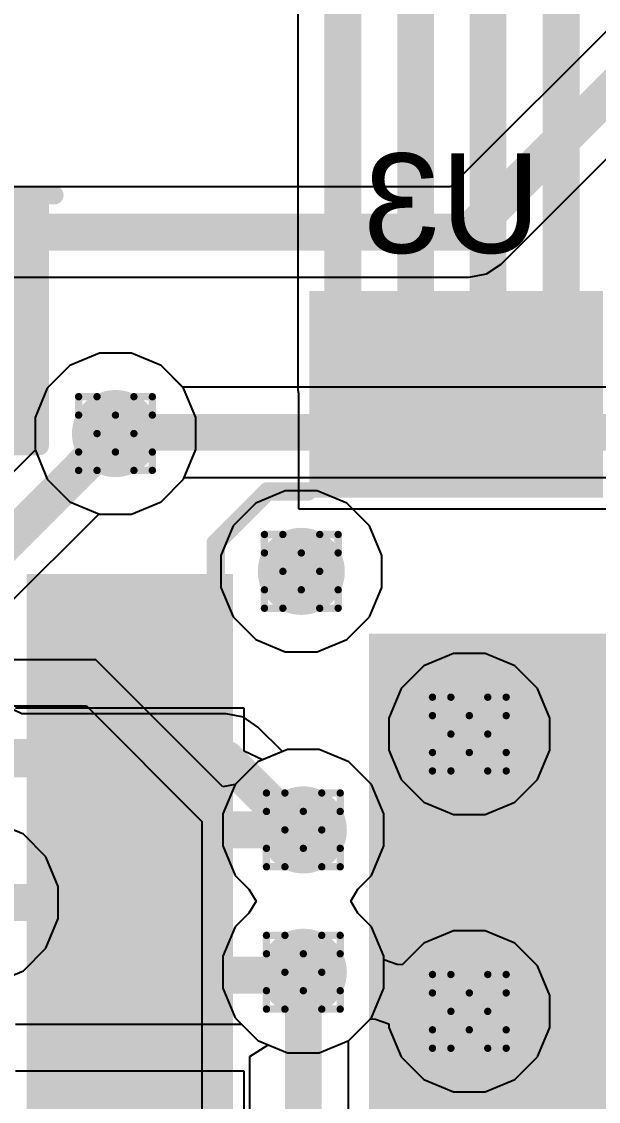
# Model space of a CAD drawing. Header units: inches. Extents: x -6 to 328, y -6 to 90.
# Drawn here: x 11.8 to 15.78, y 25.57 to 33.01 of the extents above; entities that cross this region are included whole.
import ezdxf

# ---------------------------------------------------------------- set-up
doc = ezdxf.new("R2010")
doc.units = ezdxf.units.IN
for name, color, linetype in [('Bottom Layer', 5, 'Continuous'), ('Bottom Overlay', 54, 'Continuous'), ('Bottom Paste', 16, 'Continuous'), ('Bottom Solder', 6, 'Continuous'), ('Drill Drawing', 1, 'Continuous'), ('GND', 76, 'Continuous'), ('PWR', 16, 'Continuous'), ('Top Layer', 1, 'Continuous'), ('Via Holes', 16, 'Continuous')]:
    doc.layers.add(name, color=color, linetype=linetype)
doc.styles.add('Arial', font='', dxfattribs={"height": 0.2})
doc.styles.get('Arial').set_extended_font_data('Arial')

# ---------------------------------------------------------------- blocks, each defined once
blk = doc.blocks.new('48_TQFP_EP_7_7__B_7')
at = {"layer": 'Bottom Layer'}
for points in [[(-2.90999926, 3.63999907), (-2.90999926, 4.85999917), (-2.5899999, 4.85999917), (-2.5899999, 3.63999907)], [(-2.41000026, 3.63999907), (-2.41000026, 4.85999917), (-2.0900009, 4.85999917), (-2.0900009, 3.63999907)], [(-1.90999872, 3.63999907), (-1.90999872, 4.85999917), (-1.58999936, 4.85999917), (-1.58999936, 3.63999907)], [(-1.40999972, 3.63999907), (-1.40999972, 4.85999917), (-1.09000036, 4.85999917), (-1.09000036, 3.63999907)], [(-4.85999917, 2.5899999), (-4.85999917, 2.90999926), (-3.63999907, 2.90999926), (-3.63999907, 2.5899999)], [(-2.50000008, -2.50000008), (-2.50000008, 2.50000008), (2.50000008, 2.50000008), (2.50000008, -2.50000008)], [(-4.85999917, 2.0900009), (-4.85999917, 2.41000026), (-3.63999907, 2.41000026), (-3.63999907, 2.0900009)], [(-4.85999917, 1.5900019), (-4.85999917, 1.91000126), (-3.63999907, 1.91000126), (-3.63999907, 1.5900019)], [(-4.85999917, 1.09000036), (-4.85999917, 1.40999972), (-3.63999907, 1.40999972), (-3.63999907, 1.09000036)], [(-4.85999917, 0.5900013599999999), (-4.85999917, 0.9100007199999999), (-3.63999907, 0.9100007199999999), (-3.63999907, 0.5900013599999999)], [(-4.85999917, 0.08999982), (-4.85999917, 0.40999918), (-3.63999907, 0.40999918), (-3.63999907, 0.08999982)], [(-4.85999917, -0.40999918), (-4.85999917, -0.08999982), (-3.63999907, -0.08999982), (-3.63999907, -0.40999918)], [(-4.85999917, -0.90999818), (-4.85999917, -0.5899988199999999), (-3.63999907, -0.5899988199999999), (-3.63999907, -0.90999818)]]:
    blk.add_hatch(color=5, dxfattribs=at).paths.add_polyline_path(points)
at = {"layer": 'Bottom Paste'}
for points in [[(-2.90999926, 3.63999907), (-2.90999926, 4.85999917), (-2.5899999, 4.85999917), (-2.5899999, 3.63999907)], [(-2.41000026, 3.63999907), (-2.41000026, 4.85999917), (-2.0900009, 4.85999917), (-2.0900009, 3.63999907)], [(-1.90999872, 3.63999907), (-1.90999872, 4.85999917), (-1.58999936, 4.85999917), (-1.58999936, 3.63999907)], [(-1.40999972, 3.63999907), (-1.40999972, 4.85999917), (-1.09000036, 4.85999917), (-1.09000036, 3.63999907)], [(-4.85999917, 2.5899999), (-4.85999917, 2.90999926), (-3.63999907, 2.90999926), (-3.63999907, 2.5899999)], [(-2.50000008, -2.50000008), (-2.50000008, 2.50000008), (2.50000008, 2.50000008), (2.50000008, -2.50000008)], [(-4.85999917, 2.0900009), (-4.85999917, 2.41000026), (-3.63999907, 2.41000026), (-3.63999907, 2.0900009)], [(-4.85999917, 1.5900019), (-4.85999917, 1.91000126), (-3.63999907, 1.91000126), (-3.63999907, 1.5900019)], [(-4.85999917, 1.09000036), (-4.85999917, 1.40999972), (-3.63999907, 1.40999972), (-3.63999907, 1.09000036)], [(-4.85999917, 0.5900013599999999), (-4.85999917, 0.9100007199999999), (-3.63999907, 0.9100007199999999), (-3.63999907, 0.5900013599999999)], [(-4.85999917, 0.08999982), (-4.85999917, 0.40999918), (-3.63999907, 0.40999918), (-3.63999907, 0.08999982)], [(-4.85999917, -0.40999918), (-4.85999917, -0.08999982), (-3.63999907, -0.08999982), (-3.63999907, -0.40999918)], [(-4.85999917, -0.90999818), (-4.85999917, -0.5899988199999999), (-3.63999907, -0.5899988199999999), (-3.63999907, -0.90999818)]]:
    blk.add_hatch(color=16, dxfattribs=at).paths.add_polyline_path(points)
at = {"layer": 'Bottom Solder'}
for points in [[(-3.01159926, 3.53839907), (-3.01159926, 4.96159917), (-2.4883999, 4.96159917), (-2.4883999, 3.53839907)], [(-2.51160026, 3.53839907), (-2.51160026, 4.96159917), (-1.9884009, 4.96159917), (-1.9884009, 3.53839907)], [(-2.01159872, 3.53839907), (-2.01159872, 4.96159917), (-1.48839936, 4.96159917), (-1.48839936, 3.53839907)], [(-1.51159972, 3.53839907), (-1.51159972, 4.96159917), (-0.98840036, 4.96159917), (-0.98840036, 3.53839907)], [(-4.96159917, 2.4883999), (-4.96159917, 3.01159926), (-3.53839907, 3.01159926), (-3.53839907, 2.4883999)], [(-2.60160008, -2.60160008), (-2.60160008, 2.60160008), (2.60160008, 2.60160008), (2.60160008, -2.60160008)], [(-4.96159917, 1.9884009), (-4.96159917, 2.51160026), (-3.53839907, 2.51160026), (-3.53839907, 1.9884009)], [(-4.96159917, 1.4884019), (-4.96159917, 2.01160126), (-3.53839907, 2.01160126), (-3.53839907, 1.4884019)], [(-4.96159917, 0.98840036), (-4.96159917, 1.51159972), (-3.53839907, 1.51159972), (-3.53839907, 0.98840036)], [(-4.96159917, 0.48840136), (-4.96159917, 1.01160072), (-3.53839907, 1.01160072), (-3.53839907, 0.48840136)], [(-4.96159917, -0.01160018), (-4.96159917, 0.5115991799999999), (-3.53839907, 0.5115991799999999), (-3.53839907, -0.01160018)], [(-4.96159917, -0.5115991799999999), (-4.96159917, 0.01160018), (-3.53839907, 0.01160018), (-3.53839907, -0.5115991799999999)], [(-4.96159917, -1.01159818), (-4.96159917, -0.48839882), (-3.53839907, -0.48839882), (-3.53839907, -1.01159818)]]:
    blk.add_hatch(color=6, dxfattribs=at).paths.add_polyline_path(points)
at = {"layer": 'Bottom Overlay', "const_width": 0.127}
for points in [[(-3.6576, 3.22579746), (-3.302, 3.58139746)], [(-3.302, 3.58139746), (-3.0226, 3.58139746)], [(-3.6576, 3.02259746), (-3.6576, 3.22579746)]]:
    blk.add_lwpolyline(points, dxfattribs=at)
at = {"layer": 'Bottom Overlay', "const_width": 0.0635}
for points in [[(-3.33375, 3.58139746, 1), (-3.27025, 3.58139746, 1)], [(-3.33375, 3.58139746, 1), (-3.27025, 3.58139746, 1)], [(-3.05435, 3.58139746, 1), (-2.99085, 3.58139746, 1)], [(-3.68935, 3.22579746, 1), (-3.625849999999999, 3.22579746, 1)], [(-3.68935, 3.22579746, 1), (-3.625849999999999, 3.22579746, 1)], [(-3.68935, 3.02259746, 1), (-3.625849999999999, 3.02259746, 1)]]:
    blk.add_lwpolyline(points, format="xyb", close=True, dxfattribs=at)
blk = doc.blocks.new('C___0805_B_91')
at = {"layer": 'Bottom Layer'}
for points in [[(-1.524, 0.7619999999999999), (-0.508, 0.7619999999999999), (-0.508, -0.7619999999999999), (-1.524, -0.7619999999999999)], [(0.508, 0.7619999999999999), (1.524, 0.7619999999999999), (1.524, -0.7619999999999999), (0.508, -0.7619999999999999)]]:
    blk.add_hatch(color=5, dxfattribs=at).paths.add_polyline_path(points)
at = {"layer": 'Bottom Paste'}
for points in [[(-1.524, 0.7619999999999999), (-0.508, 0.7619999999999999), (-0.508, -0.7619999999999999), (-1.524, -0.7619999999999999)], [(0.508, 0.7619999999999999), (1.524, 0.7619999999999999), (1.524, -0.7619999999999999), (0.508, -0.7619999999999999)]]:
    blk.add_hatch(color=16, dxfattribs=at).paths.add_polyline_path(points)
at = {"layer": 'Bottom Solder'}
for points in [[(-1.59399986, 0.8319998599999999), (-0.4380001399999999, 0.8319998599999999), (-0.4380001399999999, -0.8319998599999999), (-1.59399986, -0.8319998599999999)], [(0.4380001399999999, 0.8319998599999999), (1.59399986, 0.8319998599999999), (1.59399986, -0.8319998599999999), (0.4380001399999999, -0.8319998599999999)]]:
    blk.add_hatch(color=6, dxfattribs=at).paths.add_polyline_path(points)
at = {"layer": 'Bottom Overlay', "const_width": 0.127}
for points in [[(-1.6256, 0.8636), (-1.6256, -0.8636)], [(-0.6096, 0.8636), (-1.6256, 0.8636)], [(1.6256, 0.8636), (0.6096, 0.8636)], [(1.6256, 0.8636), (1.6256, -0.8636)], [(-0.6096, -0.8636), (-1.6256, -0.8636)], [(1.6256, -0.8636), (0.6096, -0.8636)]]:
    blk.add_lwpolyline(points, dxfattribs=at)
at = {"layer": 'Bottom Overlay', "const_width": 0.0635}
for points in [[(-1.65735, 0.8636, 1), (-1.59385, 0.8636, 1)], [(-1.65735, 0.8636, 1), (-1.59385, 0.8636, 1)], [(-0.64135, 0.8636, 1), (-0.57785, 0.8636, 1)], [(0.57785, 0.8636, 1), (0.64135, 0.8636, 1)], [(1.59385, 0.8636, 1), (1.65735, 0.8636, 1)], [(1.59385, 0.8636, 1), (1.65735, 0.8636, 1)], [(-1.65735, -0.8636, 1), (-1.59385, -0.8636, 1)], [(-1.65735, -0.8636, 1), (-1.59385, -0.8636, 1)], [(-0.64135, -0.8636, 1), (-0.57785, -0.8636, 1)], [(0.57785, -0.8636, 1), (0.64135, -0.8636, 1)], [(1.59385, -0.8636, 1), (1.65735, -0.8636, 1)], [(1.59385, -0.8636, 1), (1.65735, -0.8636, 1)]]:
    blk.add_lwpolyline(points, format="xyb", close=True, dxfattribs=at)

msp = doc.modelspace()

# ---------------------------------------------------------------- hatches: boundary and pattern name
at = {"layer": 'Bottom Layer'}
h = msp.add_hatch(color=5, dxfattribs=at)
edge = h.paths.add_edge_path()
edge.add_arc((12.44947472, 30.17412812), 0.2999994, 0, 360)
h = msp.add_hatch(color=5, dxfattribs=at)
edge = h.paths.add_edge_path()
edge.add_arc((13.7301859, 29.22503426), 0.2999994, 0, 360)
h = msp.add_hatch(color=5, dxfattribs=at)
edge = h.paths.add_edge_path()
edge.add_arc((14.88818714, 28.1042364), 0.2999994, 0, 360)
h = msp.add_hatch(color=5, dxfattribs=at)
edge = h.paths.add_edge_path()
edge.add_arc((13.74418638, 27.44423518), 0.2999994, 0, 360)
h = msp.add_hatch(color=5, dxfattribs=at)
edge = h.paths.add_edge_path()
edge.add_arc((13.74418638, 26.46373676), 0.2999994, 0, 360)
h = msp.add_hatch(color=5, dxfattribs=at)
edge = h.paths.add_edge_path()
edge.add_arc((14.8881846, 26.19423514), 0.2999994, 0, 360)
at = {"layer": 'GND'}
h = msp.add_hatch(color=76, dxfattribs=at)
edge = h.paths.add_edge_path()
edge.add_arc((12.44947472, 30.17412812), 0.2999994, 0, 360)
h = msp.add_hatch(color=76, dxfattribs=at)
edge = h.paths.add_edge_path()
edge.add_arc((13.7301859, 29.22503426), 0.2999994, 0, 360)
h = msp.add_hatch(color=76, dxfattribs=at)
edge = h.paths.add_edge_path()
edge.add_arc((14.88818714, 28.1042364), 0.2999994, 0, 360)
h = msp.add_hatch(color=76, dxfattribs=at)
edge = h.paths.add_edge_path()
edge.add_arc((13.74418638, 27.44423518), 0.2999994, 0, 360)
h = msp.add_hatch(color=76, dxfattribs=at)
edge = h.paths.add_edge_path()
edge.add_arc((13.74418638, 26.46373676), 0.2999994, 0, 360)
h = msp.add_hatch(color=76, dxfattribs=at)
edge = h.paths.add_edge_path()
edge.add_arc((14.8881846, 26.19423514), 0.2999994, 0, 360)
at = {"layer": 'PWR'}
h = msp.add_hatch(color=16, dxfattribs=at)
edge = h.paths.add_edge_path()
edge.add_arc((12.44947472, 30.17412812), 0.2999994, 0, 360)
h = msp.add_hatch(color=16, dxfattribs=at)
edge = h.paths.add_edge_path()
edge.add_arc((13.7301859, 29.22503426), 0.2999994, 0, 360)
h = msp.add_hatch(color=16, dxfattribs=at)
edge = h.paths.add_edge_path()
edge.add_arc((14.88818714, 28.1042364), 0.2999994, 0, 360)
h = msp.add_hatch(color=16, dxfattribs=at)
edge = h.paths.add_edge_path()
edge.add_arc((13.74418638, 27.44423518), 0.2999994, 0, 360)
h = msp.add_hatch(color=16, dxfattribs=at)
edge = h.paths.add_edge_path()
edge.add_arc((13.74418638, 26.46373676), 0.2999994, 0, 360)
h = msp.add_hatch(color=16, dxfattribs=at)
edge = h.paths.add_edge_path()
edge.add_arc((14.8881846, 26.19423514), 0.2999994, 0, 360)
at = {"layer": 'Top Layer'}
h = msp.add_hatch(color=1, dxfattribs=at)
edge = h.paths.add_edge_path()
edge.add_arc((12.44947472, 30.17412812), 0.2999994, 0, 360)
h = msp.add_hatch(color=1, dxfattribs=at)
edge = h.paths.add_edge_path()
edge.add_arc((13.7301859, 29.22503426), 0.2999994, 0, 360)
h = msp.add_hatch(color=1, dxfattribs=at)
edge = h.paths.add_edge_path()
edge.add_arc((14.88818714, 28.1042364), 0.2999994, 0, 360)
h = msp.add_hatch(color=1, dxfattribs=at)
edge = h.paths.add_edge_path()
edge.add_arc((13.74418638, 27.44423518), 0.2999994, 0, 360)
h = msp.add_hatch(color=1, dxfattribs=at)
edge = h.paths.add_edge_path()
edge.add_arc((13.74418638, 26.46373676), 0.2999994, 0, 360)
h = msp.add_hatch(color=1, dxfattribs=at)
edge = h.paths.add_edge_path()
edge.add_arc((14.8881846, 26.19423514), 0.2999994, 0, 360)
at = {"layer": 'Via Holes'}
h = msp.add_hatch(color=7, dxfattribs=at)
edge = h.paths.add_edge_path()
edge.add_arc((12.44947472, 30.17412812), 0.1499997, 0, 360)
h = msp.add_hatch(color=7, dxfattribs=at)
edge = h.paths.add_edge_path()
edge.add_arc((13.7301859, 29.22503426), 0.1499997, 0, 360)
h = msp.add_hatch(color=7, dxfattribs=at)
edge = h.paths.add_edge_path()
edge.add_arc((14.88818714, 28.1042364), 0.1499997, 0, 360)
h = msp.add_hatch(color=7, dxfattribs=at)
edge = h.paths.add_edge_path()
edge.add_arc((13.74418638, 27.44423518), 0.1499997, 0, 360)
h = msp.add_hatch(color=7, dxfattribs=at)
edge = h.paths.add_edge_path()
edge.add_arc((13.74418638, 26.46373676), 0.1499997, 0, 360)
h = msp.add_hatch(color=7, dxfattribs=at)
edge = h.paths.add_edge_path()
edge.add_arc((14.8881846, 26.19423514), 0.1499997, 0, 360)

# ---------------------------------------------------------------- linework, layer by layer
at = {"layer": 'Bottom Layer'}
for p, q in [((13.70513388, 34.11606079999999), (13.70513388, 30.47651512)), ((12.33927682, 30.72812752), (12.13566026, 30.64378682)), ((12.55967262, 30.72812752), (12.33927682, 30.72812752)), ((12.76328918, 30.64378682), (12.55967262, 30.72812752)), ((12.13566026, 30.64378682), (11.97981602, 30.48794258)), ((12.91913342, 30.48794258), (12.76328918, 30.64378682)), ((11.97981602, 30.48794258), (11.89547532, 30.28432602)), ((13.00347412, 30.28432602), (12.91913342, 30.48794258)), ((13.70513388, 30.47651512), (13.7103866, 30.45010674)), ((13.7103866, 30.45010674), (13.7103866, 29.65643548)), ((11.89547532, 30.28432602), (11.89547532, 30.06393022)), ((13.00347412, 30.06393022), (13.00347412, 30.28432602)), ((11.89673516, 30.06088476), (11.34169182, 29.50584142)), ((11.89547532, 30.06393022), (11.89673516, 30.06088476)), ((12.91913342, 29.86031366), (13.00347412, 30.06393022)), ((12.76328918, 29.70446942), (12.91913342, 29.86031366)), ((12.55967262, 29.62012872), (12.76328918, 29.70446942)), ((11.69016458, 28.97532178), (12.33623136, 29.62138856)), ((12.33623136, 29.62138856), (12.33927682, 29.62012872)), ((12.33927682, 29.62012872), (12.55967262, 29.62012872)), ((13.7103866, 29.65643548), (16.88598604, 29.65643548)), ((13.33598552, 28.2820364), (11.76038796, 28.2820364)), ((13.33598552, 27.98544314), (13.33598552, 28.2820364)), ((13.46298806, 27.92740414), (13.33598552, 27.98544314)), ((13.63398848, 27.99823458), (13.46298806, 27.92740414)), ((13.85438428, 27.99823458), (13.63398848, 27.99823458)), ((14.05800084, 27.91389388), (13.85438428, 27.99823458)), ((14.21384508, 27.75804964), (14.05800084, 27.91389388)), ((14.29818578, 27.55443308), (14.21384508, 27.75804964)), ((14.29818578, 27.33403728), (14.29818578, 27.55443308)), ((14.21384508, 27.13042072), (14.29818578, 27.33403728)), ((14.12037816, 27.0369538), (14.21384508, 27.13042072)), ((14.0704062, 26.95398724), (14.12037816, 27.0369538)), ((14.12037816, 26.87101814), (14.0704062, 26.95398724)), ((14.21384508, 26.77755122), (14.12037816, 26.87101814)), ((14.29818578, 26.57393466), (14.21384508, 26.77755122)), ((14.29818578, 26.35353886), (14.29818578, 26.57393466)), ((14.21384508, 26.1499223), (14.29818578, 26.35353886)), ((11.76038796, 26.10643496), (13.31801502, 26.10643496)), ((13.31801502, 26.10643496), (13.43037192, 25.99407806)), ((14.05800084, 25.99407806), (14.21384508, 26.1499223)), ((13.43037192, 25.99407806), (13.63398848, 25.90973736)), ((13.85438428, 25.90973736), (14.05800084, 25.99407806)), ((13.63398848, 25.90973736), (13.85438428, 25.90973736)), ((13.33598552, 25.78203632), (11.76038796, 25.78203632)), ((13.33598552, 25.197816), (13.33598552, 25.78203632))]:
    msp.add_line(p, q, dxfattribs=at)
for points, const_width in [([(14.01590542, 30.47651512), (14.01590542, 34.11606079999999)], 0.254), ([(14.51818534, 30.4742342), (14.51818534, 33.87454236)], 0.254), ([(15.01691942, 30.47550166), (15.01691942, 33.60718196)], 0.254), ([(15.52054046, 30.47187962), (15.52054046, 33.4208374)], 0.254), ([(14.01590542, 30.47651512), (14.04818628, 30.44423426)], 0.254), ([(14.51818534, 30.4742342), (14.54818528, 30.44423426)], 0.254), ([(15.01691942, 30.47550166), (15.04818682, 30.44423426)], 0.254), ([(15.52054046, 30.47187962), (15.54818582, 30.44423426)], 0.254), ([(11.47041648, 29.19506988), (12.44947472, 30.17412812)], 0.254), ([(10.4434513, 27.94423672), (12.54818674, 27.94423672)], 0.254), ([(12.54818674, 27.44423518), (13.74418638, 27.44423518)], 0.254), ([(11.50078726, 26.94423364), (12.5481842, 26.94423364)], 0.254), ([(12.5481842, 26.94423364), (12.54818674, 26.94423618)], 0.254), ([(12.54818674, 26.44423464), (13.72468426, 26.44423464)], 0.254), ([(13.72468426, 26.44423464), (13.74418638, 26.46373676)], 0.254), ([(14.6381851, 25.94423564), (14.8881846, 26.19423514)], 0.3809999999999999)]:
    msp.add_lwpolyline(points, dxfattribs=dict(at, const_width=const_width))
for points, const_width in [([(13.95240542, 30.47651512, 1), (14.07940542, 30.47651512, 1)], 0.127), ([(13.95240542, 30.47651512, 1), (14.07940542, 30.47651512, 1)], 0.127), ([(13.98468628, 30.44423426, 1), (14.11168628, 30.44423426, 1)], 0.127), ([(14.45468534, 30.4742342, 1), (14.58168534, 30.4742342, 1)], 0.127), ([(14.45468534, 30.4742342, 1), (14.58168534, 30.4742342, 1)], 0.127), ([(14.48468528, 30.44423426, 1), (14.61168528, 30.44423426, 1)], 0.127), ([(14.95341942, 30.47550166, 1), (15.08041942, 30.47550166, 1)], 0.127), ([(14.95341942, 30.47550166, 1), (15.08041942, 30.47550166, 1)], 0.127), ([(14.98468682, 30.44423426, 1), (15.11168682, 30.44423426, 1)], 0.127), ([(15.45704046, 30.47187962, 1), (15.58404046, 30.47187962, 1)], 0.127), ([(15.45704046, 30.47187962, 1), (15.58404046, 30.47187962, 1)], 0.127), ([(15.48468582, 30.44423426, 1), (15.61168582, 30.44423426, 1)], 0.127), ([(12.38597472, 30.17412812, 1), (12.51297472, 30.17412812, 1)], 0.127), ([(12.48468674, 27.94423672, 1), (12.61168674, 27.94423672, 1)], 0.127), ([(12.48468674, 27.44423518, 1), (12.61168674, 27.44423518, 1)], 0.127), ([(13.68068638, 27.44423518, 1), (13.80768638, 27.44423518, 1)], 0.127), ([(12.4846842, 26.94423364, 1), (12.6116842, 26.94423364, 1)], 0.127), ([(12.4846842, 26.94423364, 1), (12.6116842, 26.94423364, 1)], 0.127), ([(12.48468674, 26.94423618, 1), (12.61168674, 26.94423618, 1)], 0.127), ([(12.48468674, 26.44423464, 1), (12.61168674, 26.44423464, 1)], 0.127), ([(13.66118426, 26.44423464, 1), (13.78818426, 26.44423464, 1)], 0.127), ([(13.66118426, 26.44423464, 1), (13.78818426, 26.44423464, 1)], 0.127), ([(13.68068638, 26.46373676, 1), (13.80768638, 26.46373676, 1)], 0.127), ([(14.7929346, 26.19423514, 1), (14.9834346, 26.19423514, 1)], 0.1905), ([(14.5429351, 25.94423564, 1), (14.7334351, 25.94423564, 1)], 0.1905)]:
    msp.add_lwpolyline(points, format="xyb", close=True, dxfattribs=dict(at, const_width=const_width))
at = {"layer": 'Bottom Overlay', "const_width": 0.127}
msp.add_lwpolyline([(6.61733246, 31.81583426), (12.0283859, 31.81583426)], dxfattribs=at)
at = {"layer": 'Bottom Overlay', "const_width": 0.0635}
msp.add_lwpolyline([(11.9966359, 31.81583426, 1), (12.0601359, 31.81583426, 1)], format="xyb", close=True, dxfattribs=at)
at = {"layer": 'Drill Drawing', "const_width": 0.0508}
for points in [[(12.19547472, 30.30112812), (12.19547472, 30.42812812)], [(12.19547472, 30.42812812), (12.32247472, 30.42812812)], [(12.32247472, 30.42812812), (12.44947472, 30.30112812)], [(12.44947472, 30.30112812), (12.57647472, 30.42812812)], [(12.57647472, 30.42812812), (12.70347472, 30.42812812)], [(12.70347472, 30.30112812), (12.70347472, 30.42812812)], [(12.19547472, 30.30112812), (12.32247472, 30.17412812)], [(12.57647472, 30.17412812), (12.70347472, 30.30112812)], [(12.19547472, 30.04712812), (12.32247472, 30.17412812)], [(12.57647472, 30.17412812), (12.70347472, 30.04712812)], [(12.19547472, 29.92012812), (12.19547472, 30.04712812)], [(12.32247472, 29.92012812), (12.44947472, 30.04712812)], [(12.44947472, 30.04712812), (12.57647472, 29.92012812)], [(12.70347472, 29.92012812), (12.70347472, 30.04712812)], [(12.19547472, 29.92012812), (12.32247472, 29.92012812)], [(12.57647472, 29.92012812), (12.70347472, 29.92012812)], [(13.4761859, 29.35203426), (13.4761859, 29.47903426)], [(13.4761859, 29.47903426), (13.6031859, 29.47903426)], [(13.6031859, 29.47903426), (13.7301859, 29.35203426)], [(13.7301859, 29.35203426), (13.8571859, 29.47903426)], [(13.8571859, 29.47903426), (13.9841859, 29.47903426)], [(13.9841859, 29.35203426), (13.9841859, 29.47903426)], [(13.4761859, 29.35203426), (13.6031859, 29.22503426)], [(13.8571859, 29.22503426), (13.9841859, 29.35203426)], [(13.4761859, 29.09803426), (13.6031859, 29.22503426)], [(13.8571859, 29.22503426), (13.9841859, 29.09803426)], [(13.4761859, 28.97103426), (13.4761859, 29.09803426)], [(13.6031859, 28.97103426), (13.7301859, 29.09803426)], [(13.7301859, 29.09803426), (13.8571859, 28.97103426)], [(13.9841859, 28.97103426), (13.9841859, 29.09803426)], [(13.4761859, 28.97103426), (13.6031859, 28.97103426)], [(13.8571859, 28.97103426), (13.9841859, 28.97103426)], [(14.63418714, 28.2312364), (14.63418714, 28.3582364)], [(14.63418714, 28.3582364), (14.76118714, 28.3582364)], [(14.76118714, 28.3582364), (14.88818714, 28.2312364)], [(14.88818714, 28.2312364), (15.01518714, 28.3582364)], [(15.01518714, 28.3582364), (15.14218714, 28.3582364)], [(15.14218714, 28.2312364), (15.14218714, 28.3582364)], [(14.63418714, 28.2312364), (14.76118714, 28.1042364)], [(15.01518714, 28.1042364), (15.14218714, 28.2312364)], [(14.63418714, 27.9772364), (14.76118714, 28.1042364)], [(15.01518714, 28.1042364), (15.14218714, 27.9772364)], [(14.63418714, 27.8502364), (14.63418714, 27.9772364)], [(14.76118714, 27.8502364), (14.88818714, 27.9772364)], [(14.88818714, 27.9772364), (15.01518714, 27.8502364)], [(15.14218714, 27.8502364), (15.14218714, 27.9772364)], [(14.63418714, 27.8502364), (14.76118714, 27.8502364)], [(15.01518714, 27.8502364), (15.14218714, 27.8502364)], [(13.49018638, 27.57123518), (13.49018638, 27.69823518)], [(13.49018638, 27.69823518), (13.61718638, 27.69823518)], [(13.61718638, 27.69823518), (13.74418638, 27.57123518)], [(13.74418638, 27.57123518), (13.87118638, 27.69823518)], [(13.87118638, 27.69823518), (13.99818638, 27.69823518)], [(13.99818638, 27.57123518), (13.99818638, 27.69823518)], [(13.49018638, 27.57123518), (13.61718638, 27.44423518)], [(13.87118638, 27.44423518), (13.99818638, 27.57123518)], [(13.49018638, 27.31723518), (13.61718638, 27.44423518)], [(13.87118638, 27.44423518), (13.99818638, 27.31723518)], [(13.49018638, 27.19023518), (13.49018638, 27.31723518)], [(13.61718638, 27.19023518), (13.74418638, 27.31723518)], [(13.74418638, 27.31723518), (13.87118638, 27.19023518)], [(13.99818638, 27.19023518), (13.99818638, 27.31723518)], [(13.49018638, 27.19023518), (13.61718638, 27.19023518)], [(13.87118638, 27.19023518), (13.99818638, 27.19023518)], [(13.49018638, 26.59073676), (13.49018638, 26.71773676)], [(13.49018638, 26.71773676), (13.61718638, 26.71773676)], [(13.61718638, 26.71773676), (13.74418638, 26.59073676)], [(13.74418638, 26.59073676), (13.87118638, 26.71773676)], [(13.87118638, 26.71773676), (13.99818638, 26.71773676)], [(13.99818638, 26.59073676), (13.99818638, 26.71773676)], [(13.49018638, 26.59073676), (13.61718638, 26.46373676)], [(13.87118638, 26.46373676), (13.99818638, 26.59073676)], [(13.49018638, 26.33673676), (13.61718638, 26.46373676)], [(13.87118638, 26.46373676), (13.99818638, 26.33673676)], [(14.6341846, 26.32123514), (14.6341846, 26.44823514)], [(14.6341846, 26.44823514), (14.7611846, 26.44823514)], [(14.7611846, 26.44823514), (14.8881846, 26.32123514)], [(14.8881846, 26.32123514), (15.0151846, 26.44823514)], [(15.0151846, 26.44823514), (15.1421846, 26.44823514)], [(15.1421846, 26.32123514), (15.1421846, 26.44823514)], [(13.49018638, 26.20973676), (13.49018638, 26.33673676)], [(13.61718638, 26.20973676), (13.74418638, 26.33673676)], [(13.74418638, 26.33673676), (13.87118638, 26.20973676)], [(13.99818638, 26.20973676), (13.99818638, 26.33673676)], [(14.6341846, 26.32123514), (14.7611846, 26.19423514)], [(15.0151846, 26.19423514), (15.1421846, 26.32123514)], [(13.49018638, 26.20973676), (13.61718638, 26.20973676)], [(13.87118638, 26.20973676), (13.99818638, 26.20973676)], [(14.6341846, 26.06723514), (14.7611846, 26.19423514)], [(15.0151846, 26.19423514), (15.1421846, 26.06723514)], [(14.6341846, 25.94023514), (14.6341846, 26.06723514)], [(14.7611846, 25.94023514), (14.8881846, 26.06723514)], [(14.8881846, 26.06723514), (15.0151846, 25.94023514)], [(15.1421846, 25.94023514), (15.1421846, 26.06723514)], [(14.6341846, 25.94023514), (14.7611846, 25.94023514)], [(15.0151846, 25.94023514), (15.1421846, 25.94023514)]]:
    msp.add_lwpolyline(points, dxfattribs=at)
at = {"layer": 'Drill Drawing', "const_width": 0.0254}
for points in [[(12.18277472, 30.42812812, 1), (12.20817472, 30.42812812, 1)], [(12.18277472, 30.42812812, 1), (12.20817472, 30.42812812, 1)], [(12.30977472, 30.42812812, 1), (12.33517472, 30.42812812, 1)], [(12.30977472, 30.42812812, 1), (12.33517472, 30.42812812, 1)], [(12.56377472, 30.42812812, 1), (12.58917472, 30.42812812, 1)], [(12.56377472, 30.42812812, 1), (12.58917472, 30.42812812, 1)], [(12.69077472, 30.42812812, 1), (12.71617472, 30.42812812, 1)], [(12.69077472, 30.42812812, 1), (12.71617472, 30.42812812, 1)], [(12.18277472, 30.30112812, 1), (12.20817472, 30.30112812, 1)], [(12.18277472, 30.30112812, 1), (12.20817472, 30.30112812, 1)], [(12.43677472, 30.30112812, 1), (12.46217472, 30.30112812, 1)], [(12.43677472, 30.30112812, 1), (12.46217472, 30.30112812, 1)], [(12.69077472, 30.30112812, 1), (12.71617472, 30.30112812, 1)], [(12.69077472, 30.30112812, 1), (12.71617472, 30.30112812, 1)], [(12.30977472, 30.17412812, 1), (12.33517472, 30.17412812, 1)], [(12.30977472, 30.17412812, 1), (12.33517472, 30.17412812, 1)], [(12.56377472, 30.17412812, 1), (12.58917472, 30.17412812, 1)], [(12.56377472, 30.17412812, 1), (12.58917472, 30.17412812, 1)], [(12.18277472, 30.04712812, 1), (12.20817472, 30.04712812, 1)], [(12.18277472, 30.04712812, 1), (12.20817472, 30.04712812, 1)], [(12.43677472, 30.04712812, 1), (12.46217472, 30.04712812, 1)], [(12.43677472, 30.04712812, 1), (12.46217472, 30.04712812, 1)], [(12.69077472, 30.04712812, 1), (12.71617472, 30.04712812, 1)], [(12.69077472, 30.04712812, 1), (12.71617472, 30.04712812, 1)], [(12.18277472, 29.92012812, 1), (12.20817472, 29.92012812, 1)], [(12.18277472, 29.92012812, 1), (12.20817472, 29.92012812, 1)], [(12.30977472, 29.92012812, 1), (12.33517472, 29.92012812, 1)], [(12.30977472, 29.92012812, 1), (12.33517472, 29.92012812, 1)], [(12.56377472, 29.92012812, 1), (12.58917472, 29.92012812, 1)], [(12.56377472, 29.92012812, 1), (12.58917472, 29.92012812, 1)], [(12.69077472, 29.92012812, 1), (12.71617472, 29.92012812, 1)], [(12.69077472, 29.92012812, 1), (12.71617472, 29.92012812, 1)], [(13.4634859, 29.47903426, 1), (13.4888859, 29.47903426, 1)], [(13.4634859, 29.47903426, 1), (13.4888859, 29.47903426, 1)], [(13.5904859, 29.47903426, 1), (13.6158859, 29.47903426, 1)], [(13.5904859, 29.47903426, 1), (13.6158859, 29.47903426, 1)], [(13.8444859, 29.47903426, 1), (13.8698859, 29.47903426, 1)], [(13.8444859, 29.47903426, 1), (13.8698859, 29.47903426, 1)], [(13.9714859, 29.47903426, 1), (13.9968859, 29.47903426, 1)], [(13.9714859, 29.47903426, 1), (13.9968859, 29.47903426, 1)], [(13.4634859, 29.35203426, 1), (13.4888859, 29.35203426, 1)], [(13.4634859, 29.35203426, 1), (13.4888859, 29.35203426, 1)], [(13.7174859, 29.35203426, 1), (13.7428859, 29.35203426, 1)], [(13.7174859, 29.35203426, 1), (13.7428859, 29.35203426, 1)], [(13.9714859, 29.35203426, 1), (13.9968859, 29.35203426, 1)], [(13.9714859, 29.35203426, 1), (13.9968859, 29.35203426, 1)], [(13.5904859, 29.22503426, 1), (13.6158859, 29.22503426, 1)], [(13.5904859, 29.22503426, 1), (13.6158859, 29.22503426, 1)], [(13.8444859, 29.22503426, 1), (13.8698859, 29.22503426, 1)], [(13.8444859, 29.22503426, 1), (13.8698859, 29.22503426, 1)], [(13.4634859, 29.09803426, 1), (13.4888859, 29.09803426, 1)], [(13.4634859, 29.09803426, 1), (13.4888859, 29.09803426, 1)], [(13.7174859, 29.09803426, 1), (13.7428859, 29.09803426, 1)], [(13.7174859, 29.09803426, 1), (13.7428859, 29.09803426, 1)], [(13.9714859, 29.09803426, 1), (13.9968859, 29.09803426, 1)], [(13.9714859, 29.09803426, 1), (13.9968859, 29.09803426, 1)], [(13.4634859, 28.97103426, 1), (13.4888859, 28.97103426, 1)], [(13.4634859, 28.97103426, 1), (13.4888859, 28.97103426, 1)], [(13.5904859, 28.97103426, 1), (13.6158859, 28.97103426, 1)], [(13.5904859, 28.97103426, 1), (13.6158859, 28.97103426, 1)], [(13.8444859, 28.97103426, 1), (13.8698859, 28.97103426, 1)], [(13.8444859, 28.97103426, 1), (13.8698859, 28.97103426, 1)], [(13.9714859, 28.97103426, 1), (13.9968859, 28.97103426, 1)], [(13.9714859, 28.97103426, 1), (13.9968859, 28.97103426, 1)], [(14.62148714, 28.3582364, 1), (14.64688714, 28.3582364, 1)], [(14.62148714, 28.3582364, 1), (14.64688714, 28.3582364, 1)], [(14.74848714, 28.3582364, 1), (14.77388714, 28.3582364, 1)], [(14.74848714, 28.3582364, 1), (14.77388714, 28.3582364, 1)], [(15.00248714, 28.3582364, 1), (15.02788714, 28.3582364, 1)], [(15.00248714, 28.3582364, 1), (15.02788714, 28.3582364, 1)], [(15.12948714, 28.3582364, 1), (15.15488714, 28.3582364, 1)], [(15.12948714, 28.3582364, 1), (15.15488714, 28.3582364, 1)], [(14.62148714, 28.2312364, 1), (14.64688714, 28.2312364, 1)], [(14.62148714, 28.2312364, 1), (14.64688714, 28.2312364, 1)], [(14.87548714, 28.2312364, 1), (14.90088714, 28.2312364, 1)], [(14.87548714, 28.2312364, 1), (14.90088714, 28.2312364, 1)], [(15.12948714, 28.2312364, 1), (15.15488714, 28.2312364, 1)], [(15.12948714, 28.2312364, 1), (15.15488714, 28.2312364, 1)], [(14.74848714, 28.1042364, 1), (14.77388714, 28.1042364, 1)], [(14.74848714, 28.1042364, 1), (14.77388714, 28.1042364, 1)], [(15.00248714, 28.1042364, 1), (15.02788714, 28.1042364, 1)], [(15.00248714, 28.1042364, 1), (15.02788714, 28.1042364, 1)], [(14.62148714, 27.9772364, 1), (14.64688714, 27.9772364, 1)], [(14.62148714, 27.9772364, 1), (14.64688714, 27.9772364, 1)], [(14.87548714, 27.9772364, 1), (14.90088714, 27.9772364, 1)], [(14.87548714, 27.9772364, 1), (14.90088714, 27.9772364, 1)], [(15.12948714, 27.9772364, 1), (15.15488714, 27.9772364, 1)], [(15.12948714, 27.9772364, 1), (15.15488714, 27.9772364, 1)], [(14.62148714, 27.8502364, 1), (14.64688714, 27.8502364, 1)], [(14.62148714, 27.8502364, 1), (14.64688714, 27.8502364, 1)], [(14.74848714, 27.8502364, 1), (14.77388714, 27.8502364, 1)], [(14.74848714, 27.8502364, 1), (14.77388714, 27.8502364, 1)], [(15.00248714, 27.8502364, 1), (15.02788714, 27.8502364, 1)], [(15.00248714, 27.8502364, 1), (15.02788714, 27.8502364, 1)], [(15.12948714, 27.8502364, 1), (15.15488714, 27.8502364, 1)], [(15.12948714, 27.8502364, 1), (15.15488714, 27.8502364, 1)], [(13.47748638, 27.69823518, 1), (13.50288638, 27.69823518, 1)], [(13.47748638, 27.69823518, 1), (13.50288638, 27.69823518, 1)], [(13.60448638, 27.69823518, 1), (13.62988638, 27.69823518, 1)], [(13.60448638, 27.69823518, 1), (13.62988638, 27.69823518, 1)], [(13.85848638, 27.69823518, 1), (13.88388638, 27.69823518, 1)], [(13.85848638, 27.69823518, 1), (13.88388638, 27.69823518, 1)], [(13.98548638, 27.69823518, 1), (14.01088638, 27.69823518, 1)], [(13.98548638, 27.69823518, 1), (14.01088638, 27.69823518, 1)], [(13.47748638, 27.57123518, 1), (13.50288638, 27.57123518, 1)], [(13.47748638, 27.57123518, 1), (13.50288638, 27.57123518, 1)], [(13.73148638, 27.57123518, 1), (13.75688638, 27.57123518, 1)], [(13.73148638, 27.57123518, 1), (13.75688638, 27.57123518, 1)], [(13.98548638, 27.57123518, 1), (14.01088638, 27.57123518, 1)], [(13.98548638, 27.57123518, 1), (14.01088638, 27.57123518, 1)], [(13.60448638, 27.44423518, 1), (13.62988638, 27.44423518, 1)], [(13.60448638, 27.44423518, 1), (13.62988638, 27.44423518, 1)], [(13.85848638, 27.44423518, 1), (13.88388638, 27.44423518, 1)], [(13.85848638, 27.44423518, 1), (13.88388638, 27.44423518, 1)], [(13.47748638, 27.31723518, 1), (13.50288638, 27.31723518, 1)], [(13.47748638, 27.31723518, 1), (13.50288638, 27.31723518, 1)], [(13.73148638, 27.31723518, 1), (13.75688638, 27.31723518, 1)], [(13.73148638, 27.31723518, 1), (13.75688638, 27.31723518, 1)], [(13.98548638, 27.31723518, 1), (14.01088638, 27.31723518, 1)], [(13.98548638, 27.31723518, 1), (14.01088638, 27.31723518, 1)], [(13.47748638, 27.19023518, 1), (13.50288638, 27.19023518, 1)], [(13.47748638, 27.19023518, 1), (13.50288638, 27.19023518, 1)], [(13.60448638, 27.19023518, 1), (13.62988638, 27.19023518, 1)], [(13.60448638, 27.19023518, 1), (13.62988638, 27.19023518, 1)], [(13.85848638, 27.19023518, 1), (13.88388638, 27.19023518, 1)], [(13.85848638, 27.19023518, 1), (13.88388638, 27.19023518, 1)], [(13.98548638, 27.19023518, 1), (14.01088638, 27.19023518, 1)], [(13.98548638, 27.19023518, 1), (14.01088638, 27.19023518, 1)], [(13.47748638, 26.71773676, 1), (13.50288638, 26.71773676, 1)], [(13.47748638, 26.71773676, 1), (13.50288638, 26.71773676, 1)], [(13.60448638, 26.71773676, 1), (13.62988638, 26.71773676, 1)], [(13.60448638, 26.71773676, 1), (13.62988638, 26.71773676, 1)], [(13.85848638, 26.71773676, 1), (13.88388638, 26.71773676, 1)], [(13.85848638, 26.71773676, 1), (13.88388638, 26.71773676, 1)], [(13.98548638, 26.71773676, 1), (14.01088638, 26.71773676, 1)], [(13.98548638, 26.71773676, 1), (14.01088638, 26.71773676, 1)], [(13.47748638, 26.59073676, 1), (13.50288638, 26.59073676, 1)], [(13.47748638, 26.59073676, 1), (13.50288638, 26.59073676, 1)], [(13.73148638, 26.59073676, 1), (13.75688638, 26.59073676, 1)], [(13.73148638, 26.59073676, 1), (13.75688638, 26.59073676, 1)], [(13.98548638, 26.59073676, 1), (14.01088638, 26.59073676, 1)], [(13.98548638, 26.59073676, 1), (14.01088638, 26.59073676, 1)], [(13.60448638, 26.46373676, 1), (13.62988638, 26.46373676, 1)], [(13.60448638, 26.46373676, 1), (13.62988638, 26.46373676, 1)], [(13.85848638, 26.46373676, 1), (13.88388638, 26.46373676, 1)], [(13.85848638, 26.46373676, 1), (13.88388638, 26.46373676, 1)], [(14.6214846, 26.44823514, 1), (14.6468846, 26.44823514, 1)], [(14.6214846, 26.44823514, 1), (14.6468846, 26.44823514, 1)], [(14.7484846, 26.44823514, 1), (14.7738846, 26.44823514, 1)], [(14.7484846, 26.44823514, 1), (14.7738846, 26.44823514, 1)], [(15.0024846, 26.44823514, 1), (15.0278846, 26.44823514, 1)], [(15.0024846, 26.44823514, 1), (15.0278846, 26.44823514, 1)], [(15.1294846, 26.44823514, 1), (15.1548846, 26.44823514, 1)], [(15.1294846, 26.44823514, 1), (15.1548846, 26.44823514, 1)], [(13.47748638, 26.33673676, 1), (13.50288638, 26.33673676, 1)], [(13.47748638, 26.33673676, 1), (13.50288638, 26.33673676, 1)], [(13.73148638, 26.33673676, 1), (13.75688638, 26.33673676, 1)], [(13.73148638, 26.33673676, 1), (13.75688638, 26.33673676, 1)], [(13.98548638, 26.33673676, 1), (14.01088638, 26.33673676, 1)], [(13.98548638, 26.33673676, 1), (14.01088638, 26.33673676, 1)], [(14.6214846, 26.32123514, 1), (14.6468846, 26.32123514, 1)], [(14.6214846, 26.32123514, 1), (14.6468846, 26.32123514, 1)], [(14.8754846, 26.32123514, 1), (14.9008846, 26.32123514, 1)], [(14.8754846, 26.32123514, 1), (14.9008846, 26.32123514, 1)], [(15.1294846, 26.32123514, 1), (15.1548846, 26.32123514, 1)], [(15.1294846, 26.32123514, 1), (15.1548846, 26.32123514, 1)], [(13.47748638, 26.20973676, 1), (13.50288638, 26.20973676, 1)], [(13.47748638, 26.20973676, 1), (13.50288638, 26.20973676, 1)], [(13.60448638, 26.20973676, 1), (13.62988638, 26.20973676, 1)], [(13.60448638, 26.20973676, 1), (13.62988638, 26.20973676, 1)], [(13.85848638, 26.20973676, 1), (13.88388638, 26.20973676, 1)], [(13.85848638, 26.20973676, 1), (13.88388638, 26.20973676, 1)], [(13.98548638, 26.20973676, 1), (14.01088638, 26.20973676, 1)], [(13.98548638, 26.20973676, 1), (14.01088638, 26.20973676, 1)], [(14.7484846, 26.19423514, 1), (14.7738846, 26.19423514, 1)], [(14.7484846, 26.19423514, 1), (14.7738846, 26.19423514, 1)], [(15.0024846, 26.19423514, 1), (15.0278846, 26.19423514, 1)], [(15.0024846, 26.19423514, 1), (15.0278846, 26.19423514, 1)], [(14.6214846, 26.06723514, 1), (14.6468846, 26.06723514, 1)], [(14.6214846, 26.06723514, 1), (14.6468846, 26.06723514, 1)], [(14.8754846, 26.06723514, 1), (14.9008846, 26.06723514, 1)], [(14.8754846, 26.06723514, 1), (14.9008846, 26.06723514, 1)], [(15.1294846, 26.06723514, 1), (15.1548846, 26.06723514, 1)], [(15.1294846, 26.06723514, 1), (15.1548846, 26.06723514, 1)], [(14.6214846, 25.94023514, 1), (14.6468846, 25.94023514, 1)], [(14.6214846, 25.94023514, 1), (14.6468846, 25.94023514, 1)], [(14.7484846, 25.94023514, 1), (14.7738846, 25.94023514, 1)], [(14.7484846, 25.94023514, 1), (14.7738846, 25.94023514, 1)], [(15.0024846, 25.94023514, 1), (15.0278846, 25.94023514, 1)], [(15.0024846, 25.94023514, 1), (15.0278846, 25.94023514, 1)], [(15.1294846, 25.94023514, 1), (15.1548846, 25.94023514, 1)], [(15.1294846, 25.94023514, 1), (15.1548846, 25.94023514, 1)]]:
    msp.add_lwpolyline(points, format="xyb", close=True, dxfattribs=at)
at = {"layer": 'GND'}
for p, q in [((12.33927682, 30.72812752), (12.13566026, 30.64378682)), ((12.55967262, 30.72812752), (12.33927682, 30.72812752)), ((12.76328918, 30.64378682), (12.55967262, 30.72812752)), ((12.13566026, 30.64378682), (11.97981602, 30.48794258)), ((12.91913342, 30.48794258), (12.76328918, 30.64378682)), ((11.97981602, 30.48794258), (11.89547532, 30.28432602)), ((13.00347412, 30.28432602), (12.91913342, 30.48794258)), ((11.89547532, 30.28432602), (11.89547532, 30.06393022)), ((13.00347412, 30.06393022), (13.00347412, 30.28432602)), ((11.89547532, 30.06393022), (11.97981602, 29.86031366)), ((12.91913342, 29.86031366), (13.00347412, 30.06393022)), ((11.97981602, 29.86031366), (12.13566026, 29.70446942)), ((12.76328918, 29.70446942), (12.91913342, 29.86031366)), ((12.13566026, 29.70446942), (12.33927682, 29.62012872)), ((12.55967262, 29.62012872), (12.76328918, 29.70446942)), ((12.33927682, 29.62012872), (12.55967262, 29.62012872)), ((13.63398848, 27.99823458), (13.43037192, 27.91389388)), ((13.85438428, 27.99823458), (13.63398848, 27.99823458)), ((14.05800084, 27.91389388), (13.85438428, 27.99823458)), ((13.43037192, 27.91389388), (13.27452768, 27.75804964)), ((14.21384508, 27.75804964), (14.05800084, 27.91389388)), ((13.27452768, 27.75804964), (13.19018698, 27.55443308)), ((14.29818578, 27.55443308), (14.21384508, 27.75804964)), ((13.19018698, 27.55443308), (13.19018698, 27.33403728)), ((14.29818578, 27.33403728), (14.29818578, 27.55443308)), ((11.81460172, 27.41389234), (11.61098516, 27.49823304)), ((11.97044596, 27.2580481), (11.81460172, 27.41389234)), ((13.19018698, 27.33403728), (13.27452768, 27.13042072)), ((14.21384508, 27.13042072), (14.29818578, 27.33403728)), ((12.05478666, 27.05443154), (11.97044596, 27.2580481)), ((13.27452768, 27.13042072), (13.3679946, 27.0369538)), ((14.12037816, 27.0369538), (14.21384508, 27.13042072)), ((12.05478666, 26.83403574), (12.05478666, 27.05443154)), ((13.3679946, 27.0369538), (13.41796656, 26.9539847)), ((14.0704062, 26.95398724), (14.12037816, 27.0369538)), ((13.41796656, 26.9539847), (13.3679946, 26.87101814)), ((14.12037816, 26.87101814), (14.0704062, 26.95398724)), ((13.3679946, 26.87101814), (13.27452768, 26.77755122)), ((14.21384508, 26.77755122), (14.12037816, 26.87101814)), ((11.97044596, 26.63041918), (12.05478666, 26.83403574)), ((13.27452768, 26.77755122), (13.19018698, 26.57393466)), ((14.29818578, 26.57393466), (14.21384508, 26.77755122)), ((11.81460172, 26.47457494), (11.97044596, 26.63041918)), ((13.19018698, 26.57393466), (13.19018698, 26.35353886)), ((14.29818578, 26.35353886), (14.29818578, 26.57393466)), ((11.61098516, 26.39023424), (11.81460172, 26.47457494)), ((13.19018698, 26.35353886), (13.27452768, 26.1499223)), ((14.21384508, 26.1499223), (14.29818578, 26.35353886)), ((13.27452768, 26.1499223), (13.43037192, 25.99407806)), ((14.05800084, 25.99407806), (14.21384508, 26.1499223)), ((13.43037192, 25.99407806), (13.63398848, 25.90973736)), ((13.85438428, 25.90973736), (14.05800084, 25.99407806)), ((13.63398848, 25.90973736), (13.85438428, 25.90973736))]:
    msp.add_line(p, q, dxfattribs=at)
at = {"layer": 'PWR'}
for p, q in [((12.33927682, 30.72812752), (12.13566026, 30.64378682)), ((12.55967262, 30.72812752), (12.33927682, 30.72812752)), ((12.76328918, 30.64378682), (12.55967262, 30.72812752)), ((12.13566026, 30.64378682), (11.97981602, 30.48794258)), ((12.91913342, 30.48794258), (12.76328918, 30.64378682)), ((11.97981602, 30.48794258), (11.89547532, 30.28432602)), ((13.00347412, 30.28432602), (12.91913342, 30.48794258)), ((11.89547532, 30.28432602), (11.89547532, 30.06393022)), ((13.00347412, 30.06393022), (13.00347412, 30.28432602)), ((11.89547532, 30.06393022), (11.97981602, 29.86031366)), ((12.91913342, 29.86031366), (13.00347412, 30.06393022)), ((11.97981602, 29.86031366), (12.13566026, 29.70446942)), ((12.76328918, 29.70446942), (12.91913342, 29.86031366)), ((13.619988, 29.77903366), (13.41637144, 29.69469296)), ((13.8403838, 29.77903366), (13.619988, 29.77903366)), ((14.04400036, 29.69469296), (13.8403838, 29.77903366)), ((12.13566026, 29.70446942), (12.33927682, 29.62012872)), ((12.55967262, 29.62012872), (12.76328918, 29.70446942)), ((13.41637144, 29.69469296), (13.2605272, 29.53884872)), ((14.1998446, 29.53884872), (14.04400036, 29.69469296)), ((12.33927682, 29.62012872), (12.55967262, 29.62012872)), ((13.2605272, 29.53884872), (13.1761865, 29.33523216)), ((14.2841853, 29.33523216), (14.1998446, 29.53884872)), ((13.1761865, 29.33523216), (13.1761865, 29.11483636)), ((14.2841853, 29.11483636), (14.2841853, 29.33523216)), ((13.1761865, 29.11483636), (13.2605272, 28.9112198)), ((14.1998446, 28.9112198), (14.2841853, 29.11483636)), ((13.2605272, 28.9112198), (13.41637144, 28.75537556)), ((14.04400036, 28.75537556), (14.1998446, 28.9112198)), ((13.41637144, 28.75537556), (13.619988, 28.67103486)), ((13.8403838, 28.67103486), (14.04400036, 28.75537556)), ((13.619988, 28.67103486), (13.8403838, 28.67103486)), ((14.77798924, 28.6582358), (14.57437268, 28.5738951)), ((14.99838504, 28.6582358), (14.77798924, 28.6582358)), ((15.2020016, 28.5738951), (14.99838504, 28.6582358)), ((12.31424766, 28.61543426), (5.850646159999999, 28.61543426)), ((13.18870362, 27.7409783), (12.31424766, 28.61543426)), ((14.57437268, 28.5738951), (14.41852844, 28.41805086)), ((15.35784584, 28.41805086), (15.2020016, 28.5738951)), ((14.41852844, 28.41805086), (14.33418774, 28.2144343)), ((15.44218654, 28.2144343), (15.35784584, 28.41805086)), ((10.92129388, 28.29793172), (12.24965292, 28.29793172)), ((12.24965292, 28.29793172), (13.04437828, 27.50320128)), ((14.33418774, 28.2144343), (14.33418774, 27.99403849999999)), ((15.44218654, 27.99403849999999), (15.44218654, 28.2144343)), ((13.63398848, 27.99823458), (13.43037192, 27.91389388)), ((13.85438428, 27.99823458), (13.63398848, 27.99823458)), ((14.05800084, 27.91389388), (13.85438428, 27.99823458)), ((14.33418774, 27.99403849999999), (14.41852844, 27.79042193999999)), ((15.35784584, 27.79042193999999), (15.44218654, 27.99403849999999)), ((13.43037192, 27.91389388), (13.27453022, 27.75805218)), ((14.21384508, 27.75804964), (14.05800084, 27.91389388)), ((13.27453022, 27.75805218), (13.18870362, 27.7409783)), ((14.29818578, 27.55443308), (14.21384508, 27.75804964)), ((14.41852844, 27.79042193999999), (14.57437268, 27.6345777)), ((15.2020016, 27.6345777), (15.35784584, 27.79042193999999)), ((14.57437268, 27.6345777), (14.77798924, 27.550237)), ((14.99838504, 27.550237), (15.2020016, 27.6345777)), ((14.29818578, 27.33403728), (14.29818578, 27.55443308)), ((14.77798924, 27.550237), (14.99838504, 27.550237)), ((11.81460172, 27.41389234), (11.61098516, 27.49823304)), ((13.04437828, 27.50320128), (13.04438336, 23.0866315)), ((11.97044596, 27.2580481), (11.81460172, 27.41389234)), ((14.21384508, 27.13042072), (14.29818578, 27.33403728)), ((12.05478666, 27.05443154), (11.97044596, 27.2580481)), ((14.12037816, 27.0369538), (14.21384508, 27.13042072)), ((12.05478666, 26.83403574), (12.05478666, 27.05443154)), ((14.0704062, 26.95398724), (14.12037816, 27.0369538)), ((14.12037816, 26.87101814), (14.0704062, 26.95398724)), ((14.21384508, 26.77755122), (14.12037816, 26.87101814)), ((11.97044596, 26.63041918), (12.05478666, 26.83403574)), ((14.29818578, 26.57393466), (14.21384508, 26.77755122)), ((14.7779867, 26.74823454), (14.57437014, 26.66389384)), ((14.9983825, 26.74823454), (14.7779867, 26.74823454)), ((15.20199906, 26.66389384), (14.9983825, 26.74823454)), ((11.81460172, 26.47457494), (11.97044596, 26.63041918)), ((14.57437014, 26.66389384), (14.42518578, 26.51470948)), ((15.3578433, 26.5080496), (15.20199906, 26.66389384)), ((14.29818578, 26.54939064), (14.29818578, 26.57393466)), ((14.3919702, 26.51717328), (14.29818578, 26.54939064)), ((14.42518578, 26.51470948), (14.3919702, 26.51717328)), ((15.442184, 26.30443304), (15.3578433, 26.5080496)), ((11.61098516, 26.39023424), (11.81460172, 26.47457494)), ((15.442184, 26.08403724), (15.442184, 26.30443304)), ((14.05800084, 25.99407806), (14.2071852, 26.14326242)), ((14.2071852, 26.14326242), (14.24040078, 26.14079862)), ((14.24040078, 26.14079862), (14.3341852, 26.10858126)), ((14.3341852, 26.10858126), (14.3341852, 26.08403724)), ((14.3341852, 26.08403724), (14.4185259, 25.88042068)), ((15.3578433, 25.88042068), (15.442184, 26.08403724)), ((13.3745859, 25.88392842), (13.50158844, 25.9645785)), ((13.50158844, 25.9645785), (13.63398848, 25.90973736)), ((13.85438428, 25.90973736), (14.05800084, 25.99407806)), ((13.3745859, 21.0990434), (13.3745859, 25.88392842)), ((13.63398848, 25.90973736), (13.85438428, 25.90973736)), ((14.4185259, 25.88042068), (14.57437014, 25.72457644)), ((15.20199906, 25.72457644), (15.3578433, 25.88042068)), ((14.57437014, 25.72457644), (14.7779867, 25.64023574)), ((14.9983825, 25.64023574), (15.20199906, 25.72457644)), ((14.7779867, 25.64023574), (14.9983825, 25.64023574))]:
    msp.add_line(p, q, dxfattribs=at)
at = {"layer": 'Top Layer'}
for p, q in [((16.61083546, 33.72397878), (14.75946248, 31.8726058)), ((15.10793524, 31.34208616), (16.95930822, 33.19345914)), ((14.75946248, 31.8726058), (11.69777696, 31.8726058)), ((15.00711502, 31.27471774), (15.10793524, 31.34208616)), ((11.69777696, 31.25106272), (14.88818714, 31.25106272)), ((14.88818714, 31.25106272), (15.00711502, 31.27471774)), ((12.33927682, 30.72812752), (12.13566026, 30.64378682)), ((12.55967262, 30.72812752), (12.33927682, 30.72812752)), ((12.76328918, 30.64378682), (12.55967262, 30.72812752)), ((12.13566026, 30.64378682), (11.97981602, 30.48794258)), ((12.91357082, 30.49350518), (12.76328918, 30.64378682)), ((11.97981602, 30.48794258), (11.89547532, 30.28432602)), ((22.28981572, 30.49350518), (12.91357082, 30.49350518)), ((11.89547532, 30.28432602), (11.89547532, 30.06393022)), ((11.89547532, 30.06393022), (11.97981602, 29.86031366)), ((11.97981602, 29.86031366), (12.13566026, 29.70446942)), ((12.76328918, 29.70446942), (12.91913342, 29.86031366)), ((12.91913342, 29.86031366), (12.92395942, 29.8719621)), ((12.92395942, 29.8719621), (22.30020686, 29.8719621)), ((12.13566026, 29.70446942), (12.33927682, 29.62012872)), ((12.55967262, 29.62012872), (12.76328918, 29.70446942)), ((12.33927682, 29.62012872), (12.55967262, 29.62012872)), ((11.80386006, 28.24353254), (11.69777696, 28.2940379)), ((13.21186588, 28.24353254), (11.80386006, 28.24353254)), ((13.33079376, 28.21987752), (13.21186588, 28.24353254)), ((13.43161398, 28.1525091), (13.33079376, 28.21987752)), ((13.59997788, 27.9841452), (13.43161398, 28.1525091)), ((13.63398848, 27.99823458), (13.59997788, 27.9841452)), ((13.85438428, 27.99823458), (13.63398848, 27.99823458)), ((14.05800084, 27.91389388), (13.85438428, 27.99823458)), ((14.21384508, 27.75804964), (14.05800084, 27.91389388)), ((14.29818578, 27.55443308), (14.21384508, 27.75804964)), ((14.29818578, 27.33403728), (14.29818578, 27.55443308)), ((14.21384508, 27.13042072), (14.29818578, 27.33403728)), ((14.12037816, 27.0369538), (14.21384508, 27.13042072)), ((14.0704062, 26.95398724), (14.12037816, 27.0369538)), ((14.12037816, 26.87101814), (14.0704062, 26.95398724)), ((14.21384508, 26.77755122), (14.12037816, 26.87101814)), ((14.29818578, 26.57393466), (14.21384508, 26.77755122)), ((14.29818578, 26.35353886), (14.29818578, 26.57393466)), ((14.21384508, 26.1499223), (14.29818578, 26.35353886)), ((14.05800084, 25.99407806), (14.21384508, 26.1499223)), ((14.05495792, 25.99281822), (14.05800084, 25.99407806)), ((14.05495792, 23.67603596), (14.05495792, 25.99281822))]:
    msp.add_line(p, q, dxfattribs=at)
at = {"layer": 'Top Layer', "const_width": 0.254}
for points in [[(14.88818714, 31.56183426), (16.83058356, 33.50423068)], [(9.41997862, 31.56183426), (14.88818714, 31.56183426)], [(12.44947472, 30.18273364), (22.75569236, 30.18273364)], [(11.52351264, 27.932761), (13.21186588, 27.932761)], [(13.21186588, 27.932761), (13.7003917, 27.44423518)], [(13.7003917, 27.44423518), (13.74418638, 27.44423518)], [(11.50078726, 26.94423364), (12.3997339, 26.94423364)], [(12.3997339, 26.94423364), (12.99945838, 26.34450916)], [(13.74418638, 23.5473113), (13.74418638, 26.45481628)], [(12.99945838, 23.52249804), (12.99945838, 26.34450916)]]:
    msp.add_lwpolyline(points, dxfattribs=at)
at = {"layer": 'Top Layer', "const_width": 0.127}
for points in [[(14.82468714, 31.56183426, 1), (14.95168714, 31.56183426, 1)], [(14.82468714, 31.56183426, 1), (14.95168714, 31.56183426, 1)], [(12.38597472, 30.18273364, 1), (12.51297472, 30.18273364, 1)], [(13.14836588, 27.932761, 1), (13.27536588, 27.932761, 1)], [(13.14836588, 27.932761, 1), (13.27536588, 27.932761, 1)], [(13.6368917, 27.44423518, 1), (13.7638917, 27.44423518, 1)], [(13.6368917, 27.44423518, 1), (13.7638917, 27.44423518, 1)], [(13.68068638, 27.44423518, 1), (13.80768638, 27.44423518, 1)], [(12.3362339, 26.94423364, 1), (12.4632339, 26.94423364, 1)], [(12.3362339, 26.94423364, 1), (12.4632339, 26.94423364, 1)], [(13.68068638, 26.45481628, 1), (13.80768638, 26.45481628, 1)], [(12.93595838, 26.34450916, 1), (13.06295838, 26.34450916, 1)], [(12.93595838, 26.34450916, 1), (13.06295838, 26.34450916, 1)]]:
    msp.add_lwpolyline(points, format="xyb", close=True, dxfattribs=at)

# ---------------------------------------------------------------- block references
at = {"rotation": 180}
msp.add_blockref('C___0805_B_91', (10.3011859, 30.95223426), dxfattribs=at)
msp.add_blockref('48_TQFP_EP_7_7__B_7', (16.79818586, 26.19423514))

# ---------------------------------------------------------------- texts
at = {"layer": 'Bottom Overlay', "style": 'Arial', "text_generation_flag": 2}
msp.add_text('U3', height=0.6858, dxfattribs=at).set_placement((15.38114272, 31.41802708))

doc.saveas('drawing.dxf')
